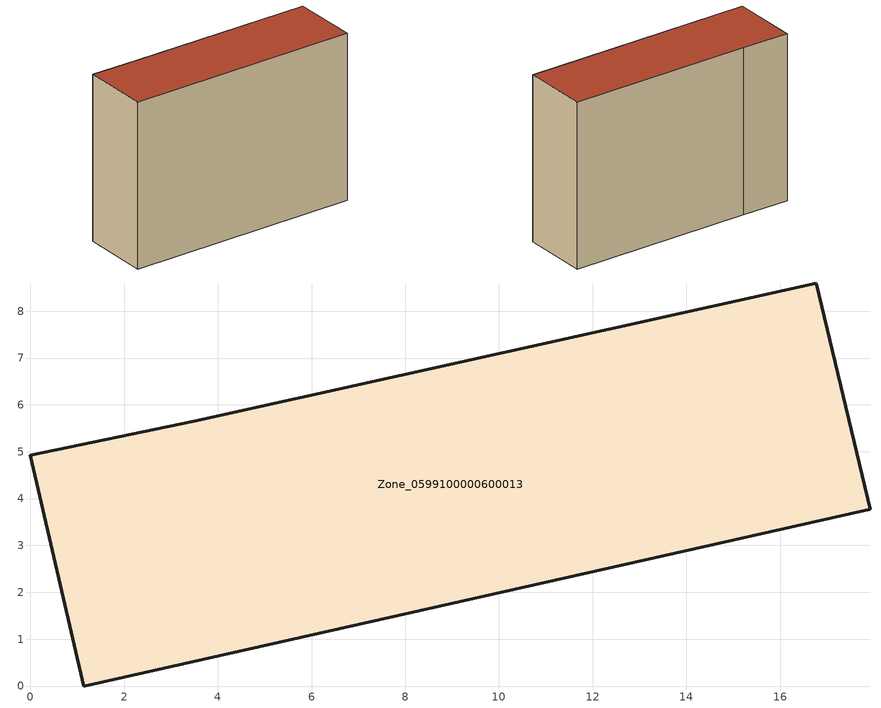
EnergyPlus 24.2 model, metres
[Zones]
Zone_0599100000600013
 floor ground (C_G): 17.92,3.77 1.14,0 0,4.92 3.48,5.65 16.78,8.6 z0
 wall outside (C_F): 1.14,0 17.92,3.77 16.78,8.6 3.48,5.65 0,4.92 1.14,0 z0:12.49
 roof outside (C_R): 16.78,8.6 3.48,5.65 0,4.92 1.14,0 17.92,3.77 z12.49
[BUILDING]
Pand.0599100000600013: North Axis=0; Terrain=City; Loads Convergence Tolerance Value=0.04; Temperature Convergence Tolerance Value=0.4; Solar Distribution=FullExterior; Maximum Number of Warmup Days=25; Minimum Number of Warmup Days=1
[Site:Location]
Rotterdam.The.Hague.AP_ZH_NLD Design_Conditions: Latitude=51.96; Longitude=4.45; Time Zone=1; Elevation=-4.5
[SITE:GROUNDTEMPERATURE:BUILDINGSURFACE]
18, 18, 18, 18, 18, 18, 18, 18, 18, 18, 18, 18
[MATERIAL] Thermal Absorptance=0.9; Solar Absorptance=0.7; Visible Absorptance=0.7
Name | Roughness | Thickness | Conductivity | Density | Specific Heat
G.TI.1946 | MediumSmooth | 0.15 | 1 | 540 | 1210
F.TI.1946 | Rough | 0.3 | 0.857143 | 1920 | 840
R.TI.1946 | MediumRough | 0.2 | 0.1 | 1500 | 1000
[CONSTRUCTION]
C_G: G.TI.1946
C_F: F.TI.1946
C_R: R.TI.1946
[ZONE]
Zone_0599100000600013: Type=1; Multiplier=1; Ceiling Height=Autocalculate; Volume=Autocalculate; Floor Area=autocalculate; Part of Total Floor Area=Yes
[ZONEINFILTRATION:DESIGNFLOWRATE]
Infil_Zone_0599100000600013: Zone or ZoneList or Space or SpaceList=Zone_0599100000600013; Schedule=AlwaysOn; Design Flow Rate Calculation Method=Flow/Area; Flow Rate per Floor Area=0.003; Constant Term Coefficient=1; Temperature Term Coefficient=0; Velocity Term Coefficient=0; Velocity Squared Term Coefficient=0
[HVACTEMPLATE:ZONE:IDEALLOADSAIRSYSTEM]
Zone_0599100000600013: Maximum Heating Supply Air Temperature=50; Minimum Cooling Supply Air Temperature=13; Maximum Heating Supply Air Humidity Ratio=0.0156; Minimum Cooling Supply Air Humidity Ratio=0.0077; Heating Limit=NoLimit; Cooling Limit=NoLimit; Dehumidification Control Type=ConstantSensibleHeatRatio; Cooling Sensible Heat Ratio=0.7; Dehumidification Setpoint=60; Humidification Control Type=None; Humidification Setpoint=30; Outdoor Air Method=None; Outdoor Air Flow Rate per Person=0.00944; Outdoor Air Flow Rate per Zone Floor Area=0; Outdoor Air Flow Rate per Zone=0; Demand Controlled Ventilation Type=None; Outdoor Air Economizer Type=NoEconomizer; Heat Recovery Type=None; Sensible Heat Recovery Effectiveness=0.7; Latent Heat Recovery Effectiveness=0.65
[ZONECONTROL:THERMOSTAT]
ThermostatControl_Zone_0599100000600013: Zone or ZoneList=Zone_0599100000600013; Control Type Schedule=DualSetpointControlType; Control 1=Thermostat_Zone_0599100000600013; Temperature Difference Between Cutout And Setpoint=0
[THERMOSTATSETPOINT:DUALSETPOINT]
Thermostat_Zone_0599100000600013: Heating Setpoint Temperature Schedule=HeatingSetpoint_Zone_0599100000600013; Cooling Setpoint Temperature Schedule=CoolingSetpoint_Zone_0599100000600013
[SCHEDULE:COMPACT]
HeatingSetpoint_Zone_0599100000600013: Through: 12/31, For: AllDays, Until: 24:00, 21
CoolingSetpoint_Zone_0599100000600013: Through: 12/31, For: AllDays, Until: 24:00, 24
DualSetpointControlType: Through: 12/31, For: AllDays, Until: 24:00, 4
AlwaysOn: Through: 12/31, For: AllDays, Until: 24:00, 1
